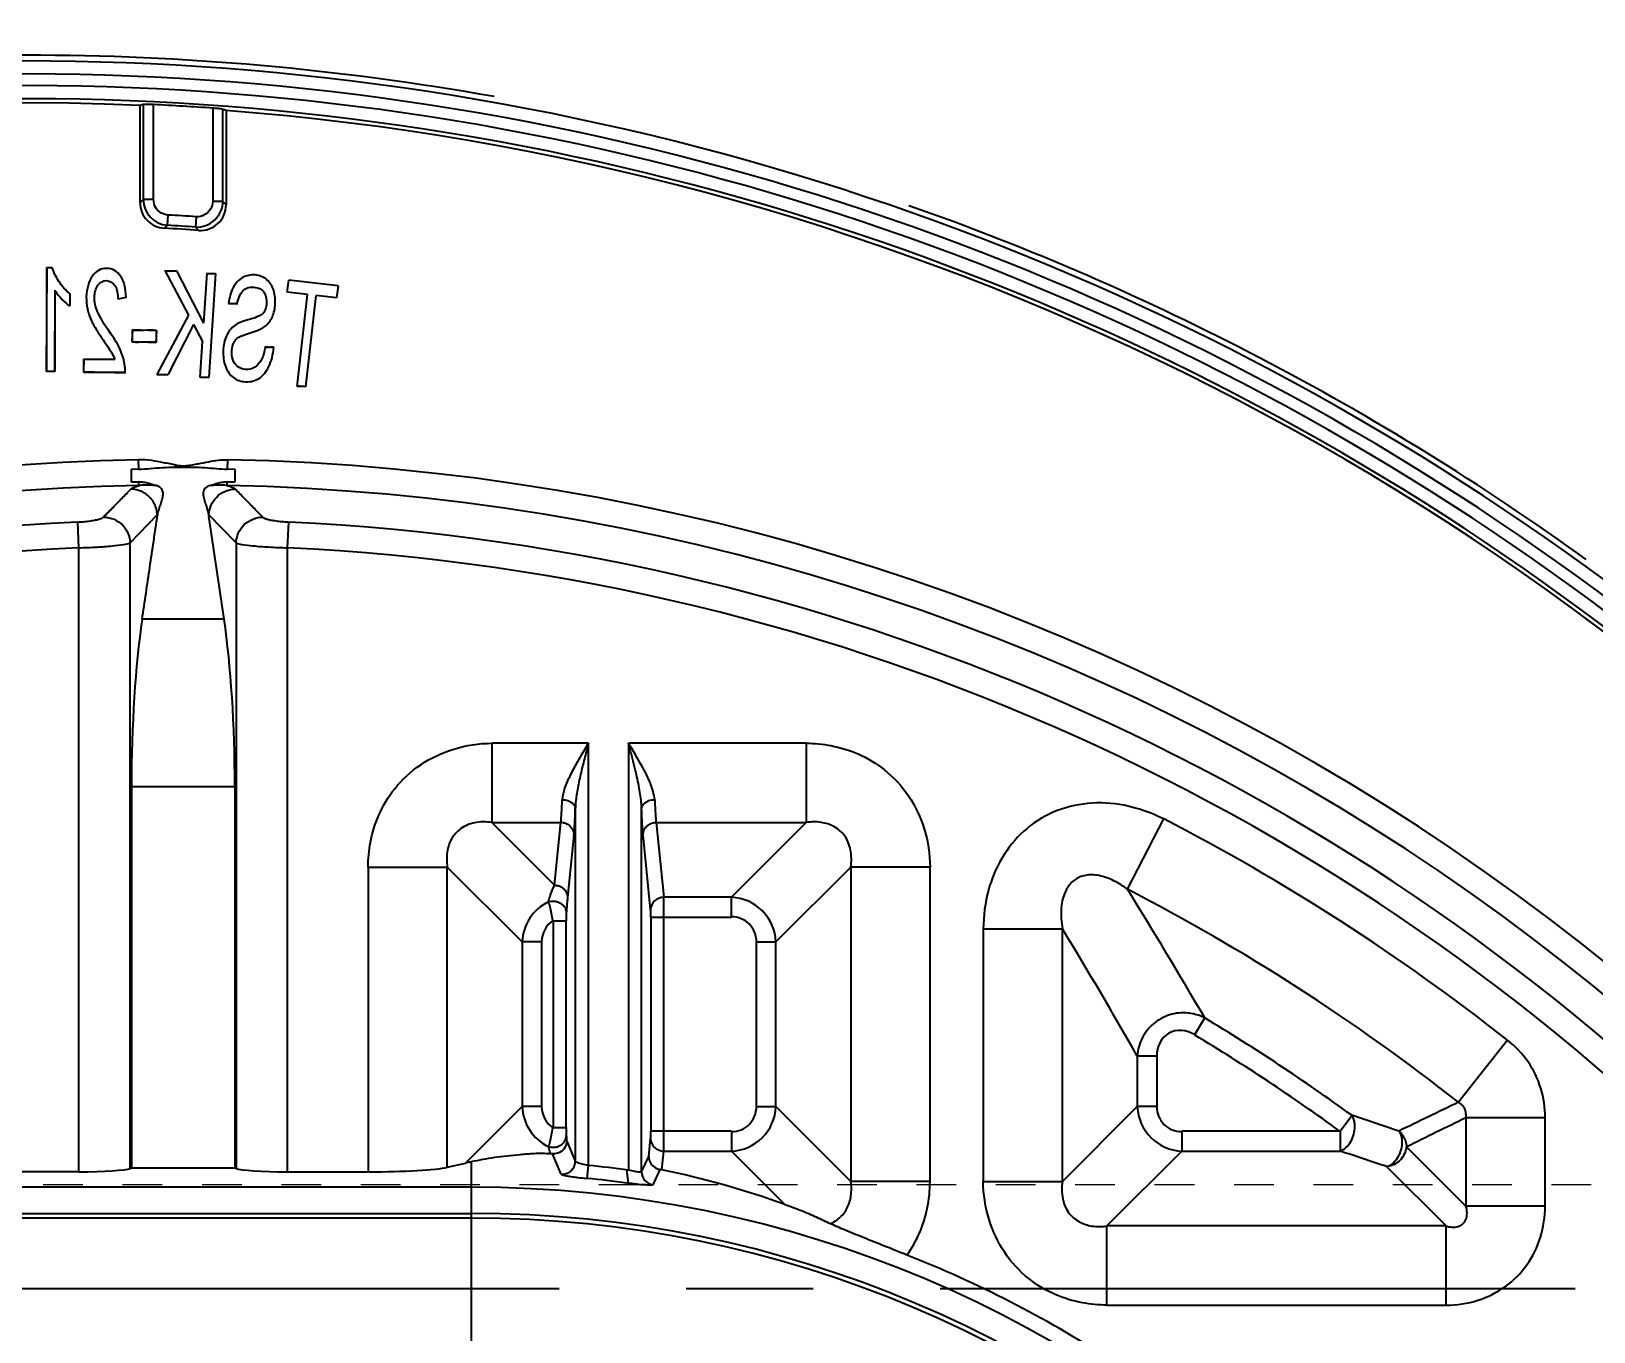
# Model space of a CAD drawing. Header units: millimetres. Extents: x 3267 to 5677, y -4731 to 2600.
# Drawn here: x 4492.9 to 4552.9, y -146.7 to -96.8 of the extents above; entities that cross this region are included whole.
import ezdxf

# ---------------------------------------------------------------- set-up
doc = ezdxf.new("R2010")
doc.units = ezdxf.units.MM
doc.header["$LTSCALE"] = 16.335
doc.header["$PDMODE"] = 3
doc.header["$PDSIZE"] = 0.3125
doc.linetypes.add('CENTER', pattern=[0.6, 0.375, -0.075, 0.075, -0.075])
doc.linetypes.add('HIDDEN', pattern=[0.2, 0.1, -0.1])
doc.layers.get('0').update_dxf_attribs({"linetype": 'CONTINUOUS'})
doc.layers.get('Defpoints').update_dxf_attribs({"linetype": 'CONTINUOUS'})
doc.layers.add('21', color=7, linetype='CONTINUOUS')
doc.layers.add('cool', color=153, linetype='HIDDEN', lineweight=9)
doc.styles.get("Standard").update_dxf_attribs({"font": 'txt', "width": 0.8})
doc.dimstyles.get("Standard").update_dxf_attribs({"dimtxt": 0.15625, "dimasz": 0.1875, "dimexe": 0.125, "dimexo": 0.0625, "dimtad": 0, "dimtih": 1, "dimtoh": 1, "dimdsep": 46, "dimtxsty": 'Standard', "dimcen": 0.09, "dimadec": 0, "dimazin": 0, "dimtp": 0.01, "dimtm": 0.01, "dimtfac": 1, "dimtofl": 0, "dimtmove": 0, "dimatfit": 3, "dimfxl": 0, "dimtolj": 1, "dimarcsym": 0})

# ---------------------------------------------------------------- blocks, each defined once
blk = doc.blocks.new('*D198')
at = {"color": 4, "lineweight": -2}
blk.add_line((4492.764, -69.032), (4492.764, -39.248), dxfattribs=at)
at = {"layer": 'Defpoints', "color": 0}
for p in [(4492.764, -39.248), (4492.764, -69.032), (4492.764, -205.077)]:
    blk.add_point(p, dxfattribs=at)
at = {"color": 6, "insert": (4492.764, -34.248), "char_height": 5, "attachment_point": 5, "rotation": 90}
blk.add_mtext('\\A1;0.00', dxfattribs=at)
blk = doc.blocks.new('*D210')
at = {"color": 4, "lineweight": -2}
for p, q in [((4598.716, -49.248), (4598.716, -39.248)), ((4598.263, -59.248), (4598.716, -49.248)), ((4598.263, -198.122), (4598.263, -59.248))]:
    blk.add_line(p, q, dxfattribs=at)
at = {"layer": 'Defpoints', "color": 0}
for p in [(4598.716, -39.248), (4598.263, -198.122), (4492.764, -205.077)]:
    blk.add_point(p, dxfattribs=at)
at = {"color": 6, "insert": (4598.716, -30.581), "char_height": 5, "attachment_point": 5, "rotation": 90}
blk.add_mtext('\\A1;105.50', dxfattribs=at)
blk = doc.blocks.new('*D211')
at = {"color": 4, "lineweight": -2}
blk.add_line((4621.264, -84.428), (4621.264, -39.248), dxfattribs=at)
at = {"layer": 'Defpoints', "color": 0}
for p in [(4621.264, -39.248), (4621.264, -84.428), (4492.764, -205.077)]:
    blk.add_point(p, dxfattribs=at)
at = {"color": 6, "insert": (4621.264, -30.248), "char_height": 5, "attachment_point": 5, "rotation": 90}
blk.add_mtext('\\A1;128.50', dxfattribs=at)
blk = doc.blocks.new('*D199')
at = {"color": 4, "lineweight": -2}
blk.add_line((4624.779, -87.077), (4659.37, -87.077), dxfattribs=at)
at = {"layer": 'Defpoints', "color": 0}
for p in [(4624.779, -87.077), (4659.37, -87.077), (4492.764, -205.077)]:
    blk.add_point(p, dxfattribs=at)
at = {"color": 6, "insert": (4667.37, -87.077), "char_height": 5, "attachment_point": 5}
blk.add_mtext('\\A1;118.00', dxfattribs=at)
blk = doc.blocks.new('*D212')
at = {"color": 4, "lineweight": -2}
blk.add_line((4647.363, -145.076), (4659.37, -145.076), dxfattribs=at)
at = {"layer": 'Defpoints', "color": 0}
for p in [(4647.363, -145.076), (4659.37, -145.076), (4492.764, -205.077)]:
    blk.add_point(p, dxfattribs=at)
at = {"color": 6, "insert": (4666.37, -145.076), "char_height": 5, "attachment_point": 5}
blk.add_mtext('\\A1;60.00', dxfattribs=at)

msp = doc.modelspace()

# ---------------------------------------------------------------- linework, layer by layer
at = {"color": 6, "linetype": 'Continuous'}
for p, q in [((4497.119, -103.375), (4497.119, -99.642)), ((4497.238, -99.612), (4497.238, -103.263)), ((4497.632, -103.263), (4497.632, -99.613)), ((4499.905, -99.75), (4499.905, -103.331)), ((4500.299, -103.331), (4500.299, -99.796)), ((4500.418, -99.841), (4500.418, -103.458)), ((4497.119, -103.375), (4497.238, -103.263)), ((4497.632, -103.263), (4497.238, -103.263)), ((4500.299, -103.331), (4499.905, -103.331)), ((4500.299, -103.331), (4500.418, -103.458)), ((4498.167, -104.246), (4498.049, -104.359)), ((4498.167, -104.246), (4498.189, -103.853)), ((4499.274, -103.92), (4499.247, -104.314)), ((4499.365, -104.441), (4499.247, -104.314)), ((4493.52, -109.865), (4493.545, -105.865)), ((4493.545, -105.865), (4493.745, -105.867)), ((4498.06, -105.983), (4498.972, -107.693)), ((4498.06, -105.983), (4498.526, -106.012)), ((4498.519, -105.998), (4499.556, -108.011)), ((4499.678, -106.085), (4499.556, -108.011)), ((4499.678, -106.085), (4500.011, -106.106)), ((4500.011, -106.096), (4499.759, -110.088)), ((4493.849, -106.751), (4493.83, -109.867)), ((4502.768, -106.82), (4502.821, -106.352)), ((4504.716, -106.568), (4502.821, -106.352)), ((4504.716, -106.568), (4504.663, -107.035)), ((4494.421, -106.87), (4494.418, -107.344)), ((4496.577, -107.019), (4496.266, -107.089)), ((4500.847, -107.274), (4500.515, -107.244)), ((4503.55, -106.908), (4502.768, -106.82)), ((4503.149, -110.434), (4503.55, -106.908)), ((4503.483, -110.453), (4503.881, -106.946)), ((4504.663, -107.035), (4503.881, -106.946)), ((4498.972, -107.693), (4497.761, -109.972)), ((4496.814, -108.719), (4496.835, -108.249)), ((4496.835, -108.249), (4497.74, -108.289)), ((4497.74, -108.289), (4497.719, -108.759)), ((4499.169, -108.062), (4498.178, -109.985)), ((4499.169, -108.062), (4499.512, -108.707)), ((4497.719, -108.759), (4496.814, -108.719)), ((4499.424, -110.088), (4499.512, -108.707)), ((4501.922, -108.906), (4502.255, -108.936)), ((4494.95, -109.878), (4494.964, -109.369)), ((4494.964, -109.369), (4496.148, -109.401)), ((4493.83, -109.867), (4493.52, -109.865)), ((4496.546, -109.922), (4494.95, -109.878)), ((4498.171, -109.998), (4497.761, -109.972)), ((4499.758, -110.098), (4499.425, -110.077)), ((4503.483, -110.453), (4503.151, -110.416)), ((4497.062, -113.622), (4497.055, -113.248)), ((4500.475, -113.622), (4500.482, -113.248)), ((4496.784, -114.114), (4496.784, -113.616)), ((4497.061, -113.622), (4496.784, -113.616)), ((4498.467, -113.54), (4498.479, -113.454)), ((4500.753, -113.616), (4500.476, -113.622)), ((4500.753, -113.616), (4500.753, -114.114)), ((4497.074, -114.238), (4497.072, -114.102)), ((4500.462, -114.238), (4500.465, -114.102)), ((4494.709, -115.642), (4494.757, -116.63)), ((4497.778, -115.368), (4496.736, -116.442)), ((4500.341, -119.371), (4499.756, -115.415)), ((4500.801, -116.442), (4499.758, -115.368)), ((4502.78, -116.63), (4502.827, -115.642)), ((4494.757, -116.63), (4494.757, -140.588)), ((4496.736, -140.458), (4496.736, -116.442)), ((4500.8, -116.442), (4500.8, -140.458)), ((4502.78, -140.588), (4502.78, -116.63)), ((4500.341, -119.371), (4497.196, -119.371)), ((4510.621, -124.135), (4510.621, -127.176)), ((4514.329, -124.135), (4510.621, -124.135)), ((4514.329, -140.346), (4514.329, -124.135)), ((4515.871, -124.135), (4515.871, -140.524)), ((4522.693, -124.135), (4515.871, -124.135)), ((4522.693, -124.135), (4522.693, -127.176)), ((4496.784, -125.799), (4496.784, -140.436)), ((4496.784, -125.799), (4500.753, -125.799)), ((4500.753, -125.799), (4500.753, -140.436)), ((4510.621, -127.176), (4513.027, -129.582)), ((4510.621, -127.176), (4513.27, -127.176)), ((4513.027, -129.582), (4513.27, -127.176)), ((4513.826, -126.64), (4513.826, -140.181)), ((4516.373, -140.592), (4516.373, -126.64)), ((4516.929, -127.176), (4517.22, -130.049)), ((4516.929, -127.176), (4522.693, -127.176)), ((4519.82, -130.049), (4522.693, -127.176)), ((4535.023, -129.743), (4536.416, -127.04)), ((4513.773, -127.651), (4513.529, -130.057)), ((4516.718, -130.524), (4516.426, -127.651)), ((4505.87, -128.887), (4505.87, -140.588)), ((4505.87, -128.887), (4508.911, -128.887)), ((4508.911, -140.418), (4508.911, -128.887)), ((4511.784, -131.76), (4508.911, -128.887)), ((4524.404, -128.887), (4521.531, -131.76)), ((4524.404, -128.887), (4524.404, -140.959)), ((4527.445, -128.887), (4524.404, -128.887)), ((4527.445, -140.959), (4527.445, -128.887)), ((4519.82, -130.049), (4517.22, -130.049)), ((4519.82, -130.809), (4519.82, -130.049)), ((4512.972, -130.957), (4512.972, -138.888)), ((4512.972, -130.957), (4513.474, -130.957)), ((4513.474, -138.888), (4513.474, -130.957)), ((4516.725, -130.809), (4516.725, -139.036)), ((4516.725, -130.809), (4519.82, -130.809)), ((4517.227, -139.036), (4517.227, -130.809)), ((4529.487, -131.263), (4529.487, -140.959)), ((4529.487, -131.263), (4532.528, -131.263)), ((4532.528, -140.959), (4532.528, -131.263)), ((4511.784, -131.76), (4511.784, -138.086)), ((4512.544, -131.76), (4511.784, -131.76)), ((4512.544, -138.086), (4512.544, -131.76)), ((4520.771, -131.76), (4520.771, -138.086)), ((4520.781, -131.76), (4521.531, -131.76)), ((4521.531, -138.086), (4521.531, -131.76)), ((4537.608, -135.323), (4537.992, -134.684)), ((4549.614, -135.533), (4547.732, -137.921)), ((4535.401, -136.151), (4535.401, -138.086)), ((4536.161, -136.151), (4535.401, -136.151)), ((4536.161, -138.086), (4536.161, -136.151)), ((4509.613, -140.257), (4511.784, -138.086)), ((4512.534, -138.086), (4511.784, -138.086)), ((4520.771, -138.086), (4521.531, -138.086)), ((4521.531, -138.086), (4524.404, -140.959)), ((4532.528, -140.959), (4535.401, -138.086)), ((4536.152, -138.086), (4535.401, -138.086)), ((4543.189, -139.036), (4543.636, -138.422)), ((4548.021, -138.518), (4548.021, -141.909)), ((4551.062, -138.518), (4548.021, -138.518)), ((4551.062, -141.909), (4551.062, -138.518)), ((4512.972, -138.888), (4513.474, -138.888)), ((4519.82, -139.036), (4516.725, -139.036)), ((4519.82, -139.046), (4519.82, -139.796)), ((4537.112, -139.036), (4537.112, -139.796)), ((4543.189, -139.036), (4537.112, -139.036)), ((4543.189, -139.036), (4543.189, -139.796)), ((4513.495, -139.409), (4513.826, -140.181)), ((4516.648, -140.007), (4516.718, -139.321)), ((4545.745, -139.632), (4548.021, -141.909)), ((4508.911, -140.418), (4509.613, -140.257)), ((4509.823, -140.21), (4509.823, -151.163)), ((4513.286, -140.68), (4512.956, -139.902)), ((4514.279, -140.844), (4514.329, -140.346)), ((4516.373, -140.592), (4516.648, -140.006)), ((4517.148, -140.51), (4517.22, -139.796)), ((4517.22, -139.796), (4519.82, -139.796)), ((4521.866, -141.842), (4519.82, -139.796)), ((4537.112, -139.796), (4534.239, -142.669)), ((4537.112, -139.796), (4543.189, -139.796)), ((4494.757, -140.588), (4491.667, -140.588)), ((4496.736, -140.458), (4496.784, -140.436)), ((4496.784, -140.436), (4500.753, -140.436)), ((4500.8, -140.458), (4500.753, -140.436)), ((4502.78, -140.588), (4505.87, -140.588)), ((4515.871, -141.021), (4515.801, -140.524)), ((4517.074, -140.497), (4516.798, -141.087)), ((4527.445, -140.959), (4524.404, -140.959)), ((4529.487, -140.959), (4532.528, -140.959)), ((4547.261, -142.669), (4544.984, -140.393)), ((4509.823, -141.183), (4465.603, -141.183)), ((4551.062, -141.909), (4548.021, -141.909)), ((4465.603, -142.188), (4509.823, -142.188)), ((4509.823, -142.366), (4465.603, -142.366)), ((4534.239, -145.71), (4534.239, -142.669)), ((4547.261, -142.669), (4534.239, -142.669)), ((4547.261, -145.71), (4547.261, -142.669)), ((4534.239, -145.71), (4547.261, -145.71))]:
    msp.add_line(p, q, dxfattribs=at)
msp.add_lwpolyline([(4513.582, -140.761), (4513.914, -140.806), (4514.279, -140.846)], dxfattribs=at)
for centre, radius, start, end in [((4492.738, -200.047), 102.331, 79.88634, 100.11366), ((4492.738, -200.047), 102.106, 14.82382, 151.07152), ((4492.738, -200.047), 101.607, 14.8262, 150.88167), ((4492.738, -200.047), 101.159, 14.89345, 150.74007), ((4492.738, -200.047), 100.659, 14.89585, 150.80622), ((4492.738, -200.047), 100.5, 87.50192, 136.84821), ((4492.738, -200.047), 100.553, 85.91285, 87.21069), ((4492.738, -200.047), 100.5, 43.15179, 85.61752), ((4498.236, -103.25), 0.999, 180.74354, 266.01404), ((4492.738, -200.047), 102.331, 54.1726, 70.65435), ((4492.738, -200.047), 95.835, 86.03502, 86.82338), ((4492.738, -200.047), 95.954, 86.11034, 86.75688), ((4492.738, -200.047), 96.348, 86.11034, 86.75688), ((4498.768, -200.047), 86.816, 91.13098, 151.21851), ((4498.768, -200.047), 86.814, 316.84438, 88.8719), ((4498.768, -200.047), 85.826, 91.13101, 152.00809), ((4499.188, -165.395), 51.337, 92.36393, 92.68448), ((4498.768, -200.047), 85.826, 320.71572, 88.869), ((4498.347, -165.434), 51.376, 87.31573, 87.63543), ((4498.768, -200.047), 84.503, 92.75328, 177.24672), ((4498.768, -200.047), 84.503, 2.75328, 87.24672), ((4498.768, -200.047), 83.513, 92.75328, 177.24672), ((4498.768, -200.047), 83.513, 2.75328, 87.24672), ((4513.265, -127.709), 0.533, 79.04295, 89.37353), ((4498.768, -200.047), 82.142, 51.75728, 62.7208), ((4519.739, -131.841), 1.793, 2.59315, 87.40701), ((4382.545, -224.73), 179.644, 30.08248, 31.92117), ((4498.768, -200.047), 79.102, 51.75727, 62.72083), ((4513.571, -131.836), 1.788, 115.83123, 177.56901), ((4382.429, -222.782), 175.8, 29.52373, 31.37152), ((4498.768, -200.047), 76.229, 53.94256, 59.03256), ((4498.768, -200.047), 75.468, 53.94255, 59.03251), ((4703.181, -461.516), 358.996, 115.65881, 116.06415), ((4513.57, -138.01), 1.788, 182.42582, 244.177), ((4519.739, -138.005), 1.793, 272.59323, 357.40699), ((4537.193, -138.005), 1.793, 182.5937, 267.407), ((4493.927, -289.65), 159.189, 71.117, 71.8042), ((4700.592, -453.057), 349.59, 115.87623, 116.29168), ((4536.795, -137.62), 23.368, 183.88287, 184.39058), ((4512.834, -141.813), 1.915, 86.33568, 88.59481), ((4509.823, -185.977), 45.853, 82.42156, 84.36133), ((4493.083, -293.698), 161.853, 71.29662, 71.96641), ((4509.823, -185.977), 45.352, 82.42166, 84.36127), ((4516.876, -140.59), 0.503, 180.2282, 261.10519), ((4516.829, -142.029), 1.552, 78.16169, 80.93064), ((4509.79, -175.6), 35.853, 70.31691, 78.15824), ((4509.823, -185.977), 44.794, 0.00001, 90), ((4509.823, -185.977), 43.789, 0, 90), ((4509.823, -185.977), 43.61, 0, 90), ((4509.823, -185.977), 45.389, 57.36748, 68.36299)]:
    msp.add_arc(centre, radius, start, end, dxfattribs=at)
for centre, major_axis, ratio, start_param, end_param in [((4525.079, -200.047), (108.81, 0), 0.954809, 1.829543, 1.830674), ((4459.229, -200.047), (112.742, 0), 0.954809, 1.196803, 1.197936), ((4498.547, -125.799), (0, 10), 0.176327, 0.872665, 1.570796), ((4498.99, -125.799), (0, 10), 0.176327, -1.570796, -0.872665), ((4511.263, -140.317), (2.967, 0.441), 0.119859, 2.059477, 2.142725), ((4494.757, -140.43), (2.01, 0), 0.078702, -1.570796, -0.174533), ((4502.78, -140.43), (2.01, 0), 0.078702, -2.96706, -1.570796), ((4505.87, -140.335), (3.216, 0), 0.078702, -1.570796, -0.331614)]:
    msp.add_ellipse(centre, major_axis=major_axis, ratio=ratio, start_param=start_param, end_param=end_param, dxfattribs=at)
for points, knots in [([(4497.632, -99.613), (4497.572, -99.61), (4497.465, -99.606), (4497.334, -99.607), (4497.261, -99.606), (4497.238, -99.612)], [0, 0, 0, 0, 0.455859, 0.813983, 1, 1, 1, 1]), ([(4500.299, -99.796), (4500.276, -99.787), (4500.203, -99.779), (4500.072, -99.762), (4499.965, -99.754), (4499.905, -99.75)], [0, 0, 0, 0, 0.187762, 0.545861, 1, 1, 1, 1]), ([(4497.119, -103.375), (4497.119, -103.5), (4497.166, -103.75), (4497.369, -104.07), (4497.677, -104.291), (4497.924, -104.352), (4498.049, -104.359)], [0, 0, 0, 0, 0.251896, 0.499951, 0.747869, 1, 1, 1, 1]), ([(4498.189, -103.853), (4498.09, -103.844), (4497.893, -103.787), (4497.68, -103.561), (4497.634, -103.361), (4497.632, -103.263)], [0, 0, 0, 0, 0.335983, 0.666224, 1, 1, 1, 1]), ([(4499.247, -104.314), (4499.379, -104.321), (4499.653, -104.279), (4500.002, -104.06), (4500.239, -103.726), (4500.297, -103.46), (4500.299, -103.331)], [0, 0, 0, 0, 0.248693, 0.50349, 0.75646, 1, 1, 1, 1]), ([(4499.905, -103.331), (4499.903, -103.433), (4499.842, -103.648), (4499.6, -103.877), (4499.379, -103.923), (4499.274, -103.92)], [0, 0, 0, 0, 0.323391, 0.667469, 1, 1, 1, 1]), ([(4499.365, -104.441), (4499.5, -104.45), (4499.774, -104.414), (4500.126, -104.201), (4500.363, -103.865), (4500.418, -103.593), (4500.418, -103.458)], [0, 0, 0, 0, 0.252205, 0.499952, 0.747676, 1, 1, 1, 1]), ([(4495.83, -105.901), (4495.6, -105.896), (4495.219, -106.125), (4495.02, -106.831), (4495.062, -107.306), (4495.097, -107.459)], [0, 0, 0, 0, 0.39606, 0.794156, 1, 1, 1, 1]), ([(4496.577, -107.019), (4496.567, -106.665), (4496.425, -106.117), (4496.057, -105.909), (4495.83, -105.901)], [0, 0, 0, 0, 0.50458, 1, 1, 1, 1]), ([(4493.849, -106.751), (4493.917, -106.864), (4494.112, -107.107), (4494.328, -107.288), (4494.418, -107.344)], [0, 0, 0, 0, 0.5017, 1, 1, 1, 1]), ([(4495.484, -107.57), (4495.397, -107.378), (4495.321, -106.992), (4495.411, -106.676), (4495.498, -106.551)], [0, 0, 0, 0, 0.506329, 1, 1, 1, 1]), ([(4500.847, -107.274), (4500.884, -107.046), (4501.018, -106.708), (4501.302, -106.609), (4501.483, -106.622)], [0, 0, 0, 0, 0.501992, 1, 1, 1, 1]), ([(4501.869, -108.16), (4501.996, -108.072), (4502.195, -107.845), (4502.334, -107.329), (4502.284, -106.73), (4502.101, -106.435), (4501.976, -106.331)], [0, 0, 0, 0, 0.245578, 0.488473, 0.745191, 1, 1, 1, 1]), ([(4501.88, -106.834), (4501.956, -106.96), (4501.999, -107.182), (4501.935, -107.471), (4501.844, -107.663), (4501.615, -107.779), (4501.353, -107.85)], [0, 0, 0, 0, 0.358403, 0.517507, 0.676611, 1, 1, 1, 1]), ([(4495.097, -107.459), (4495.113, -107.538), (4495.16, -107.7), (4495.261, -107.947), (4495.417, -108.236), (4495.684, -108.632), (4495.926, -108.981), (4496.002, -109.103), (4496.026, -109.145)], [0, 0, 0, 0, 0.173689, 0.347377, 0.523936, 0.700496, 0.850248, 1, 1, 1, 1]), ([(4500.461, -108.434), (4500.38, -108.592), (4500.276, -108.979), (4500.332, -109.622), (4500.518, -109.941), (4500.647, -110.054)], [0, 0, 0, 0, 0.331153, 0.664687, 1, 1, 1, 1]), ([(4500.722, -108.738), (4500.744, -108.694), (4500.809, -108.611), (4500.924, -108.522), (4501.158, -108.436), (4501.382, -108.368)], [0, 0, 0, 0, 0.306579, 0.613158, 1, 1, 1, 1]), ([(4500.854, -109.665), (4500.77, -109.598), (4500.652, -109.417), (4500.621, -109.047), (4500.679, -108.828), (4500.722, -108.738)], [0, 0, 0, 0, 0.338808, 0.673536, 1, 1, 1, 1]), ([(4501.782, -109.401), (4501.72, -109.528), (4501.533, -109.735), (4501.286, -109.797), (4501.156, -109.783)], [0, 0, 0, 0, 0.492302, 1, 1, 1, 1]), ([(4500.647, -110.054), (4500.776, -110.173), (4501.145, -110.306), (4501.505, -110.234), (4501.662, -110.138)], [0, 0, 0, 0, 0.441038, 1, 1, 1, 1]), ([(4498.513, -113.461), (4498.348, -113.427), (4498.032, -113.367), (4497.549, -113.266), (4497.225, -113.251), (4497.055, -113.248)], [0, 0, 0, 0, 0.343852, 0.65335, 1, 1, 1, 1]), ([(4499.125, -113.443), (4499.2, -113.431), (4499.406, -113.391), (4499.734, -113.323), (4500.109, -113.26), (4500.356, -113.248), (4500.478, -113.248)], [0, 0, 0, 0, 0.167744, 0.459757, 0.733862, 1, 1, 1, 1]), ([(4498.466, -113.544), (4498.303, -113.546), (4497.983, -113.555), (4497.516, -113.6), (4497.211, -113.624), (4497.061, -113.622)], [0, 0, 0, 0, 0.348169, 0.681469, 1, 1, 1, 1]), ([(4499.134, -113.545), (4499.061, -113.544), (4498.914, -113.544), (4498.691, -113.543), (4498.542, -113.541), (4498.466, -113.544)], [0, 0, 0, 0, 0.328224, 0.661511, 1, 1, 1, 1]), ([(4498.513, -113.461), (4498.573, -113.47), (4498.703, -113.482), (4498.909, -113.478), (4499.052, -113.46), (4499.125, -113.448)], [0, 0, 0, 0, 0.294288, 0.637297, 1, 1, 1, 1]), ([(4500.476, -113.622), (4500.332, -113.624), (4500.04, -113.603), (4499.594, -113.557), (4499.289, -113.547), (4499.134, -113.545)], [0, 0, 0, 0, 0.320077, 0.653287, 1, 1, 1, 1]), ([(4495.711, -115.453), (4495.829, -115.334), (4496.065, -115.096), (4496.412, -114.734), (4496.647, -114.497), (4496.766, -114.378)], [0, 0, 0, 0, 0.33453, 0.665969, 1, 1, 1, 1]), ([(4496.766, -114.379), (4496.785, -114.359), (4496.841, -114.322), (4496.945, -114.277), (4497.028, -114.251), (4497.074, -114.238)], [0, 0, 0, 0, 0.243227, 0.576391, 1, 1, 1, 1]), ([(4497.779, -115.422), (4497.782, -115.295), (4497.729, -115.028), (4497.515, -114.671), (4497.165, -114.443), (4496.896, -114.38), (4496.766, -114.379)], [0, 0, 0, 0, 0.238816, 0.4967, 0.756649, 1, 1, 1, 1]), ([(4497.071, -114.102), (4497.143, -114.099), (4497.291, -114.11), (4497.51, -114.164), (4497.655, -114.213), (4497.729, -114.238)], [0, 0, 0, 0, 0.321227, 0.65437, 1, 1, 1, 1]), ([(4497.729, -114.238), (4497.651, -114.235), (4497.501, -114.229), (4497.282, -114.226), (4497.142, -114.232), (4497.074, -114.238)], [0, 0, 0, 0, 0.357495, 0.687413, 1, 1, 1, 1]), ([(4497.781, -115.415), (4497.795, -115.342), (4497.826, -115.201), (4497.889, -115), (4497.954, -114.815), (4497.998, -114.643), (4498.012, -114.471), (4497.91, -114.312), (4497.794, -114.26), (4497.729, -114.238)], [0, 0, 0, 0, 0.166158, 0.324207, 0.471555, 0.605005, 0.724562, 0.846502, 1, 1, 1, 1]), ([(4499.809, -114.238), (4499.74, -114.261), (4499.61, -114.318), (4499.512, -114.514), (4499.558, -114.72), (4499.627, -114.931), (4499.701, -115.165), (4499.739, -115.329), (4499.756, -115.415)], [0, 0, 0, 0, 0.162412, 0.301983, 0.451715, 0.620403, 0.803856, 1, 1, 1, 1]), ([(4499.758, -115.368), (4499.762, -115.25), (4499.815, -115), (4500.028, -114.675), (4500.361, -114.439), (4500.633, -114.379), (4500.771, -114.378)], [0, 0, 0, 0, 0.229139, 0.480489, 0.733306, 1, 1, 1, 1]), ([(4499.809, -114.238), (4499.882, -114.213), (4500.027, -114.164), (4500.246, -114.111), (4500.394, -114.099), (4500.467, -114.102)], [0, 0, 0, 0, 0.344588, 0.678929, 1, 1, 1, 1]), ([(4500.462, -114.238), (4500.394, -114.232), (4500.254, -114.226), (4500.036, -114.228), (4499.887, -114.234), (4499.809, -114.238)], [0, 0, 0, 0, 0.314063, 0.641556, 1, 1, 1, 1]), ([(4500.462, -114.238), (4500.509, -114.251), (4500.591, -114.276), (4500.696, -114.322), (4500.751, -114.359), (4500.771, -114.379)], [0, 0, 0, 0, 0.423606, 0.756733, 1, 1, 1, 1]), ([(4500.771, -114.378), (4500.889, -114.497), (4501.124, -114.734), (4501.472, -115.096), (4501.707, -115.334), (4501.826, -115.453)], [0, 0, 0, 0, 0.33403, 0.665469, 1, 1, 1, 1]), ([(4494.709, -115.642), (4494.805, -115.636), (4494.975, -115.625), (4495.209, -115.598), (4495.4, -115.563), (4495.544, -115.535), (4495.643, -115.491), (4495.689, -115.466), (4495.711, -115.453)], [0, 0, 0, 0, 0.280841, 0.498051, 0.685554, 0.847484, 0.925943, 1, 1, 1, 1]), ([(4495.711, -115.453), (4495.849, -115.452), (4496.118, -115.508), (4496.452, -115.735), (4496.674, -116.058), (4496.732, -116.315), (4496.736, -116.442)], [0, 0, 0, 0, 0.264728, 0.510275, 0.755999, 1, 1, 1, 1]), ([(4500.801, -116.442), (4500.805, -116.316), (4500.87, -116.057), (4501.093, -115.719), (4501.439, -115.508), (4501.7, -115.452), (4501.826, -115.453)], [0, 0, 0, 0, 0.24142, 0.500004, 0.758586, 1, 1, 1, 1]), ([(4501.826, -115.453), (4501.853, -115.475), (4501.928, -115.513), (4502.065, -115.549), (4502.241, -115.583), (4502.431, -115.611), (4502.631, -115.627), (4502.758, -115.637), (4502.827, -115.642)], [0, 0, 0, 0, 0.10281, 0.238979, 0.413887, 0.62805, 0.797794, 1, 1, 1, 1]), ([(4494.757, -116.63), (4494.993, -116.623), (4495.422, -116.606), (4496, -116.567), (4496.42, -116.514), (4496.66, -116.482), (4496.736, -116.442)], [0, 0, 0, 0, 0.356127, 0.646424, 0.869859, 1, 1, 1, 1]), ([(4500.8, -116.442), (4500.867, -116.477), (4501.09, -116.511), (4501.503, -116.564), (4502.093, -116.605), (4502.537, -116.623), (4502.78, -116.63)], [0, 0, 0, 0, 0.113395, 0.3304, 0.634134, 1, 1, 1, 1]), ([(4505.87, -128.887), (4505.87, -128.57), (4505.939, -127.89), (4506.248, -126.851), (4506.879, -125.798), (4507.865, -124.892), (4509.164, -124.289), (4510.128, -124.135), (4510.621, -124.135)], [0, 0, 0, 0, 0.1272, 0.273045, 0.432101, 0.614253, 0.801969, 1, 1, 1, 1]), ([(4514.329, -124.135), (4514.182, -124.375), (4513.939, -124.777), (4513.632, -125.352), (4513.406, -125.823), (4513.333, -126.152), (4513.324, -126.302)], [0, 0, 0, 0, 0.350171, 0.585482, 0.813171, 1, 1, 1, 1]), ([(4514.328, -124.135), (4514.302, -124.236), (4514.25, -124.436), (4514.174, -124.735), (4514.099, -125.033), (4514.029, -125.33), (4513.964, -125.625), (4513.907, -125.916), (4513.861, -126.198), (4513.834, -126.438), (4513.827, -126.585), (4513.826, -126.64)], [0, 0, 0, 0, 0.121485, 0.242126, 0.362036, 0.481341, 0.600003, 0.716514, 0.828718, 0.935105, 1, 1, 1, 1]), ([(4516.373, -126.64), (4516.371, -126.558), (4516.36, -126.374), (4516.321, -126.084), (4516.264, -125.763), (4516.19, -125.415), (4516.099, -125.029), (4515.991, -124.597), (4515.912, -124.295), (4515.871, -124.135)], [0, 0, 0, 0, 0.096546, 0.215946, 0.341821, 0.478862, 0.633133, 0.807307, 1, 1, 1, 1]), ([(4516.875, -126.302), (4516.845, -126.089), (4516.723, -125.635), (4516.342, -124.927), (4516.049, -124.421), (4515.871, -124.135)], [0, 0, 0, 0, 0.268432, 0.58009, 1, 1, 1, 1]), ([(4522.693, -124.135), (4523.01, -124.135), (4523.691, -124.205), (4524.73, -124.514), (4525.782, -125.145), (4526.688, -126.13), (4527.291, -127.429), (4527.445, -128.394), (4527.445, -128.887)], [0, 0, 0, 0, 0.1272, 0.273045, 0.432101, 0.614253, 0.801969, 1, 1, 1, 1]), ([(4513.27, -127.176), (4513.284, -127.059), (4513.305, -126.767), (4513.318, -126.475), (4513.324, -126.302)], [0, 0, 0, 0, 0.405318, 1, 1, 1, 1]), ([(4513.324, -126.302), (4513.342, -126.302), (4513.399, -126.305), (4513.491, -126.32), (4513.577, -126.35), (4513.636, -126.379), (4513.675, -126.403), (4513.71, -126.429), (4513.752, -126.467), (4513.796, -126.523), (4513.821, -126.588), (4513.826, -126.628), (4513.826, -126.64)], [0, 0, 0, 0, 0.081855, 0.258737, 0.419628, 0.492485, 0.559889, 0.624854, 0.690046, 0.818939, 0.944551, 1, 1, 1, 1]), ([(4516.373, -126.64), (4516.373, -126.628), (4516.378, -126.588), (4516.403, -126.523), (4516.447, -126.467), (4516.489, -126.429), (4516.524, -126.403), (4516.563, -126.379), (4516.623, -126.35), (4516.708, -126.32), (4516.8, -126.305), (4516.857, -126.302), (4516.875, -126.302)], [0, 0, 0, 0, 0.055448, 0.181062, 0.309958, 0.375152, 0.440119, 0.507525, 0.580383, 0.741275, 0.918158, 1, 1, 1, 1]), ([(4516.875, -126.302), (4516.878, -126.371), (4516.885, -126.55), (4516.898, -126.805), (4516.913, -127.027), (4516.924, -127.14), (4516.929, -127.176)], [0, 0, 0, 0, 0.239078, 0.610871, 0.87491, 1, 1, 1, 1]), ([(4536.416, -127.04), (4535.933, -126.809), (4534.981, -126.452), (4533.504, -126.382), (4532.15, -126.709), (4530.999, -127.455), (4530.156, -128.517), (4529.608, -129.81), (4529.499, -130.763), (4529.487, -131.263)], [0, 0, 0, 0, 0.162579, 0.304402, 0.442469, 0.578817, 0.712407, 0.848356, 1, 1, 1, 1]), ([(4510.621, -127.176), (4510.402, -127.145), (4509.981, -127.144), (4509.413, -127.371), (4509.04, -127.795), (4508.876, -128.327), (4508.883, -128.697), (4508.911, -128.887)], [0, 0, 0, 0, 0.23174, 0.429371, 0.620645, 0.799304, 1, 1, 1, 1]), ([(4513.773, -127.651), (4513.781, -127.568), (4513.795, -127.372), (4513.813, -127.035), (4513.822, -126.781), (4513.826, -126.64)], [0, 0, 0, 0, 0.246982, 0.583297, 1, 1, 1, 1]), ([(4516.426, -127.651), (4516.418, -127.568), (4516.404, -127.372), (4516.386, -127.035), (4516.377, -126.781), (4516.373, -126.64)], [0, 0, 0, 0, 0.247236, 0.583648, 1, 1, 1, 1]), ([(4516.833, -127.186), (4516.844, -127.184), (4516.865, -127.18), (4516.897, -127.177), (4516.918, -127.176), (4516.929, -127.176)], [0, 0, 0, 0, 0.332593, 0.664815, 1, 1, 1, 1]), ([(4524.404, -128.887), (4524.435, -128.667), (4524.436, -128.247), (4524.21, -127.678), (4523.785, -127.306), (4523.253, -127.142), (4522.884, -127.149), (4522.693, -127.176)], [0, 0, 0, 0, 0.231745, 0.429375, 0.620648, 0.799306, 1, 1, 1, 1]), ([(4513.366, -127.186), (4513.422, -127.197), (4513.531, -127.239), (4513.706, -127.377), (4513.771, -127.546), (4513.773, -127.651)], [0, 0, 0, 0, 0.257824, 0.52071, 1, 1, 1, 1]), ([(4516.426, -127.651), (4516.427, -127.634), (4516.431, -127.578), (4516.454, -127.489), (4516.497, -127.408), (4516.54, -127.353), (4516.575, -127.317), (4516.614, -127.284), (4516.672, -127.243), (4516.746, -127.208), (4516.807, -127.191), (4516.833, -127.186)], [0, 0, 0, 0, 0.079949, 0.248921, 0.410397, 0.487493, 0.561685, 0.636288, 0.714675, 0.881511, 1, 1, 1, 1]), ([(4534.309, -129.33), (4534.212, -129.291), (4534.02, -129.228), (4533.736, -129.183), (4533.474, -129.19), (4533.239, -129.247), (4533.033, -129.35), (4532.856, -129.497), (4532.708, -129.688), (4532.591, -129.926), (4532.512, -130.209), (4532.472, -130.53), (4532.476, -130.886), (4532.506, -131.133), (4532.528, -131.262)], [0, 0, 0, 0, 0.092594, 0.176884, 0.252935, 0.322567, 0.388446, 0.453924, 0.523399, 0.600564, 0.686427, 0.780942, 0.885123, 1, 1, 1, 1]), ([(4535.023, -129.743), (4534.966, -129.7), (4534.742, -129.54), (4534.498, -129.406), (4534.309, -129.33)], [0, 0, 0, 0, 0.259062, 1, 1, 1, 1]), ([(4512.791, -130.226), (4512.815, -130.146), (4512.867, -129.98), (4512.945, -129.764), (4513.004, -129.631), (4513.027, -129.582)], [0, 0, 0, 0, 0.363399, 0.763139, 1, 1, 1, 1]), ([(4513.027, -129.582), (4513.047, -129.582), (4513.109, -129.586), (4513.188, -129.606), (4513.259, -129.637), (4513.307, -129.664), (4513.351, -129.697), (4513.408, -129.748), (4513.471, -129.829), (4513.517, -129.94), (4513.528, -130.019), (4513.529, -130.057)], [0, 0, 0, 0, 0.080778, 0.241813, 0.31673, 0.387443, 0.457806, 0.53161, 0.687967, 0.853263, 1, 1, 1, 1]), ([(4513.529, -130.057), (4513.523, -130.109), (4513.506, -130.29), (4513.491, -130.486), (4513.481, -130.63), (4513.48, -130.643)], [0, 0, 0, 0, 0.265851, 0.930344, 1, 1, 1, 1]), ([(4517.22, -130.049), (4517.157, -130.05), (4517.028, -130.078), (4516.809, -130.207), (4516.719, -130.402), (4516.718, -130.524)], [0, 0, 0, 0, 0.250537, 0.513633, 1, 1, 1, 1]), ([(4517.227, -130.809), (4517.226, -130.703), (4517.225, -130.505), (4517.223, -130.252), (4517.221, -130.105), (4517.22, -130.049)], [0, 0, 0, 0, 0.421343, 0.778209, 1, 1, 1, 1]), ([(4512.791, -130.226), (4512.828, -130.213), (4512.91, -130.195), (4513.035, -130.195), (4513.137, -130.219), (4513.209, -130.249), (4513.257, -130.274), (4513.301, -130.305), (4513.358, -130.353), (4513.421, -130.428), (4513.468, -130.533), (4513.48, -130.608), (4513.48, -130.643)], [0, 0, 0, 0, 0.125713, 0.267413, 0.399275, 0.460291, 0.517612, 0.574339, 0.633467, 0.757377, 0.886474, 1, 1, 1, 1]), ([(4512.969, -130.947), (4512.95, -130.854), (4512.915, -130.676), (4512.862, -130.436), (4512.821, -130.29), (4512.794, -130.231)], [0, 0, 0, 0, 0.388226, 0.736327, 1, 1, 1, 1]), ([(4513.48, -130.643), (4513.479, -130.669), (4513.477, -130.731), (4513.475, -130.835), (4513.474, -130.914), (4513.474, -130.957)], [0, 0, 0, 0, 0.243016, 0.589497, 1, 1, 1, 1]), ([(4516.725, -130.809), (4516.725, -130.751), (4516.723, -130.656), (4516.722, -130.561), (4516.718, -130.524)], [0, 0, 0, 0, 0.610756, 1, 1, 1, 1]), ([(4537.355, -134.495), (4537.119, -134.47), (4536.634, -134.518), (4535.996, -134.869), (4535.545, -135.44), (4535.417, -135.913), (4535.401, -136.15)], [0, 0, 0, 0, 0.250378, 0.499063, 0.748871, 1, 1, 1, 1]), ([(4537.992, -134.684), (4537.926, -134.649), (4537.789, -134.59), (4537.575, -134.526), (4537.428, -134.502), (4537.355, -134.495)], [0, 0, 0, 0, 0.334923, 0.667827, 1, 1, 1, 1]), ([(4551.062, -138.518), (4551.06, -138.135), (4550.955, -137.372), (4550.45, -136.328), (4549.914, -135.773), (4549.614, -135.533)], [0, 0, 0, 0, 0.335525, 0.663108, 1, 1, 1, 1]), ([(4548.021, -138.518), (4548.029, -138.461), (4548.029, -138.344), (4547.992, -138.163), (4547.881, -138.016), (4547.782, -137.945), (4547.732, -137.921)], [0, 0, 0, 0, 0.243266, 0.492674, 0.764051, 1, 1, 1, 1]), ([(4543.757, -138.851), (4543.757, -138.797), (4543.749, -138.692), (4543.709, -138.545), (4543.663, -138.459), (4543.636, -138.422)], [0, 0, 0, 0, 0.359994, 0.694123, 1, 1, 1, 1]), ([(4512.794, -139.614), (4512.822, -139.556), (4512.862, -139.409), (4512.915, -139.17), (4512.95, -138.992), (4512.969, -138.898)], [0, 0, 0, 0, 0.263699, 0.611816, 1, 1, 1, 1]), ([(4513.474, -138.888), (4513.474, -138.932), (4513.475, -139.011), (4513.477, -139.116), (4513.479, -139.177), (4513.48, -139.202)], [0, 0, 0, 0, 0.414438, 0.760123, 1, 1, 1, 1]), ([(4516.718, -139.321), (4516.722, -139.284), (4516.723, -139.189), (4516.725, -139.094), (4516.725, -139.036)], [0, 0, 0, 0, 0.389241, 1, 1, 1, 1]), ([(4517.22, -139.796), (4517.221, -139.74), (4517.223, -139.594), (4517.225, -139.341), (4517.226, -139.143), (4517.227, -139.036)], [0, 0, 0, 0, 0.221002, 0.57759, 1, 1, 1, 1]), ([(4543.189, -139.796), (4543.273, -139.769), (4543.435, -139.664), (4543.612, -139.432), (4543.728, -139.152), (4543.757, -138.95), (4543.757, -138.851)], [0, 0, 0, 0, 0.228287, 0.481052, 0.744023, 1, 1, 1, 1]), ([(4545.446, -139.029), (4545.505, -139.078), (4545.608, -139.194), (4545.711, -139.403), (4545.741, -139.556), (4545.745, -139.632)], [0, 0, 0, 0, 0.332769, 0.667217, 1, 1, 1, 1]), ([(4545.446, -139.029), (4545.472, -139.066), (4545.517, -139.15), (4545.555, -139.294), (4545.565, -139.397), (4545.565, -139.451)], [0, 0, 0, 0, 0.304755, 0.634385, 1, 1, 1, 1]), ([(4512.792, -139.62), (4512.828, -139.632), (4512.91, -139.651), (4513.035, -139.65), (4513.137, -139.627), (4513.209, -139.597), (4513.257, -139.571), (4513.301, -139.541), (4513.358, -139.493), (4513.421, -139.418), (4513.468, -139.313), (4513.48, -139.237), (4513.48, -139.202)], [0, 0, 0, 0, 0.125688, 0.267401, 0.399275, 0.460296, 0.517621, 0.574352, 0.633484, 0.757399, 0.886498, 1, 1, 1, 1]), ([(4512.881, -139.899), (4512.87, -139.869), (4512.85, -139.808), (4512.82, -139.715), (4512.801, -139.652), (4512.792, -139.62)], [0, 0, 0, 0, 0.323061, 0.656568, 1, 1, 1, 1]), ([(4513.495, -139.409), (4513.494, -139.496), (4513.442, -139.677), (4513.235, -139.868), (4513.047, -139.908), (4512.956, -139.902)], [0, 0, 0, 0, 0.323693, 0.662262, 1, 1, 1, 1]), ([(4516.718, -139.321), (4516.719, -139.443), (4516.809, -139.639), (4517.028, -139.768), (4517.157, -139.796), (4517.22, -139.796)], [0, 0, 0, 0, 0.486367, 0.749464, 1, 1, 1, 1]), ([(4545.55, -139.632), (4545.534, -139.736), (4545.469, -139.934), (4545.31, -140.193), (4545.155, -140.322), (4545.072, -140.368)], [0, 0, 0, 0, 0.347336, 0.68353, 1, 1, 1, 1]), ([(4545.262, -140.311), (4545.349, -140.268), (4545.509, -140.152), (4545.679, -139.914), (4545.735, -139.726), (4545.745, -139.632)], [0, 0, 0, 0, 0.335779, 0.671952, 1, 1, 1, 1]), ([(4545.565, -139.451), (4545.565, -139.471), (4545.564, -139.512), (4545.559, -139.572), (4545.553, -139.612), (4545.55, -139.632)], [0, 0, 0, 0, 0.330185, 0.664021, 1, 1, 1, 1]), ([(4512.881, -139.899), (4512.669, -139.894), (4512.277, -139.882), (4511.719, -139.938), (4511.212, -139.983), (4510.73, -140.043), (4510.27, -140.119), (4509.97, -140.179), (4509.823, -140.21)], [0, 0, 0, 0, 0.206035, 0.381272, 0.545725, 0.702339, 0.853551, 1, 1, 1, 1]), ([(4513.286, -140.68), (4513.309, -140.682), (4513.374, -140.682), (4513.475, -140.663), (4513.564, -140.623), (4513.625, -140.582), (4513.666, -140.549), (4513.702, -140.511), (4513.748, -140.453), (4513.795, -140.368), (4513.822, -140.268), (4513.826, -140.204), (4513.826, -140.181)], [0, 0, 0, 0, 0.085266, 0.232852, 0.372047, 0.437722, 0.500415, 0.563093, 0.628717, 0.767704, 0.914961, 1, 1, 1, 1]), ([(4514.329, -140.346), (4514.247, -140.328), (4514.097, -140.296), (4513.941, -140.253), (4513.831, -140.211), (4513.826, -140.181)], [0, 0, 0, 0, 0.470596, 0.828076, 1, 1, 1, 1]), ([(4516.648, -140.007), (4516.649, -140.081), (4516.686, -140.236), (4516.842, -140.421), (4516.995, -140.484), (4517.074, -140.497)], [0, 0, 0, 0, 0.320359, 0.657297, 1, 1, 1, 1]), ([(4545.079, -140.367), (4545.067, -140.372), (4545.046, -140.378), (4545.014, -140.386), (4544.994, -140.391), (4544.984, -140.393)], [0, 0, 0, 0, 0.375834, 0.690853, 1, 1, 1, 1]), ([(4545.262, -140.311), (4545.243, -140.322), (4545.204, -140.341), (4545.142, -140.361), (4545.1, -140.366), (4545.079, -140.367)], [0, 0, 0, 0, 0.346268, 0.668007, 1, 1, 1, 1]), ([(4513.286, -140.681), (4513.297, -140.698), (4513.37, -140.713), (4513.483, -140.744), (4513.681, -140.773), (4513.948, -140.81), (4514.16, -140.832), (4514.279, -140.844)], [0, 0, 0, 0, 0.060125, 0.195269, 0.367291, 0.643776, 1, 1, 1, 1]), ([(4516.373, -140.592), (4516.366, -140.616), (4516.243, -140.596), (4516.104, -140.584), (4515.952, -140.547), (4515.871, -140.524)], [0, 0, 0, 0, 0.148034, 0.504967, 1, 1, 1, 1]), ([(4523.615, -142.58), (4523.755, -142.523), (4524.019, -142.358), (4524.299, -141.972), (4524.439, -141.488), (4524.43, -141.138), (4524.404, -140.959)], [0, 0, 0, 0, 0.234327, 0.467949, 0.720179, 1, 1, 1, 1]), ([(4526.559, -143.786), (4526.748, -143.524), (4527.074, -142.949), (4527.378, -141.987), (4527.445, -141.306), (4527.445, -140.959)], [0, 0, 0, 0, 0.322626, 0.653757, 1, 1, 1, 1]), ([(4534.239, -145.71), (4533.922, -145.71), (4533.242, -145.641), (4532.203, -145.332), (4531.15, -144.701), (4530.244, -143.716), (4529.641, -142.416), (4529.487, -141.452), (4529.487, -140.959)], [0, 0, 0, 0, 0.1272, 0.273045, 0.432101, 0.614253, 0.801969, 1, 1, 1, 1]), ([(4532.528, -140.959), (4532.497, -141.179), (4532.496, -141.599), (4532.723, -142.168), (4533.147, -142.54), (4533.679, -142.704), (4534.049, -142.697), (4534.239, -142.669)], [0, 0, 0, 0, 0.231739, 0.42937, 0.620645, 0.799304, 1, 1, 1, 1]), ([(4516.798, -141.087), (4516.786, -141.113), (4516.653, -141.093), (4516.474, -141.103), (4516.157, -141.063), (4515.93, -141.037), (4515.804, -141.021)], [0, 0, 0, 0, 0.084826, 0.300562, 0.620548, 1, 1, 1, 1]), ([(4521.866, -141.842), (4522.08, -141.919), (4522.489, -142.062), (4523.07, -142.315), (4523.434, -142.495), (4523.615, -142.58)], [0, 0, 0, 0, 0.359596, 0.683895, 1, 1, 1, 1]), ([(4547.261, -145.71), (4547.673, -145.71), (4548.484, -145.59), (4549.572, -145.046), (4550.416, -144.195), (4550.946, -143.113), (4551.062, -142.312), (4551.062, -141.909)], [0, 0, 0, 0, 0.206628, 0.404528, 0.600829, 0.797738, 1, 1, 1, 1]), ([(4547.261, -142.669), (4547.332, -142.692), (4547.486, -142.722), (4547.726, -142.711), (4547.939, -142.585), (4548.048, -142.384), (4548.073, -142.152), (4548.045, -141.997), (4548.021, -141.909)], [0, 0, 0, 0, 0.160531, 0.333112, 0.505201, 0.66556, 0.804875, 1, 1, 1, 1]), ([(4526.559, -143.786), (4526.27, -143.672), (4525.708, -143.448), (4524.908, -143.129), (4524.214, -142.846), (4523.795, -142.666), (4523.615, -142.58)], [0, 0, 0, 0, 0.293413, 0.570304, 0.811827, 1, 1, 1, 1])]:
    msp.add_open_spline(points, degree=3, knots=knots, dxfattribs=at)
for points in [[(4493.533, -109.866), (4493.537, -109.2), (4493.533, -107.866), (4493.529, -106.533), (4493.533, -105.866)], [(4493.533, -105.866), (4493.568, -105.866), (4493.639, -105.866), (4493.709, -105.866), (4493.745, -105.866)], [(4493.998, -106.404), (4493.878, -106.222), (4493.794, -106.043), (4493.745, -105.867)], [(4498.068, -105.998), (4498.143, -106.002), (4498.293, -105.998), (4498.444, -105.993), (4498.519, -105.998)], [(4499.677, -106.096), (4499.733, -106.099), (4499.844, -106.096), (4499.956, -106.092), (4500.011, -106.096)], [(4501.538, -106.154), (4501.357, -106.141), (4501.193, -106.173), (4501.046, -106.253)], [(4501.976, -106.331), (4501.848, -106.231), (4501.703, -106.172), (4501.538, -106.154)], [(4493.84, -106.738), (4493.836, -107.259), (4493.84, -108.302), (4493.843, -109.345), (4493.84, -109.866)], [(4494.421, -106.87), (4494.259, -106.745), (4494.118, -106.589), (4493.998, -106.404)], [(4495.498, -106.551), (4495.584, -106.43), (4495.693, -106.37), (4495.824, -106.371)], [(4495.824, -106.371), (4495.963, -106.378), (4496.073, -106.443), (4496.153, -106.569)], [(4496.153, -106.569), (4496.234, -106.699), (4496.271, -106.872), (4496.266, -107.089)], [(4500.689, -106.64), (4500.599, -106.816), (4500.54, -107.019), (4500.515, -107.244)], [(4501.046, -106.253), (4500.899, -106.336), (4500.78, -106.466), (4500.689, -106.64)], [(4501.483, -106.622), (4501.672, -106.641), (4501.804, -106.713), (4501.88, -106.834)], [(4494.419, -106.869), (4494.419, -106.948), (4494.419, -107.107), (4494.42, -107.265), (4494.419, -107.345)], [(4500.85, -107.259), (4500.794, -107.254), (4500.681, -107.259), (4500.568, -107.264), (4500.512, -107.259)], [(4495.99, -108.409), (4495.739, -108.049), (4495.571, -107.769), (4495.484, -107.57)], [(4501.353, -107.85), (4501.091, -107.926), (4500.908, -107.996), (4500.807, -108.055)], [(4496.352, -109.014), (4496.271, -108.835), (4496.15, -108.634), (4495.99, -108.409)], [(4496.824, -108.739), (4496.828, -108.66), (4496.824, -108.504), (4496.821, -108.347), (4496.824, -108.269)], [(4496.824, -108.269), (4496.975, -108.276), (4497.277, -108.269), (4497.579, -108.262), (4497.729, -108.269)], [(4497.729, -108.269), (4497.726, -108.347), (4497.729, -108.504), (4497.733, -108.66), (4497.729, -108.739)], [(4500.807, -108.055), (4500.659, -108.151), (4500.542, -108.279), (4500.461, -108.434)], [(4501.382, -108.368), (4501.607, -108.302), (4501.768, -108.232), (4501.869, -108.16)], [(4496.026, -109.145), (4496.075, -109.232), (4496.116, -109.317), (4496.148, -109.401)], [(4496.523, -109.567), (4496.49, -109.382), (4496.432, -109.197), (4496.352, -109.014)], [(4497.729, -108.739), (4497.579, -108.732), (4497.277, -108.739), (4496.975, -108.745), (4496.824, -108.739)], [(4501.922, -108.906), (4501.89, -109.109), (4501.844, -109.275), (4501.782, -109.401)], [(4501.919, -108.921), (4501.976, -108.926), (4502.088, -108.921), (4502.201, -108.916), (4502.257, -108.921)], [(4502.055, -109.674), (4502.158, -109.462), (4502.225, -109.215), (4502.255, -108.936)], [(4494.957, -109.9), (4494.96, -109.814), (4494.957, -109.643), (4494.955, -109.471), (4494.957, -109.385)], [(4494.957, -109.385), (4495.154, -109.39), (4495.549, -109.385), (4495.944, -109.38), (4496.141, -109.385)], [(4496.546, -109.922), (4496.552, -109.802), (4496.543, -109.684), (4496.523, -109.567)], [(4501.156, -109.783), (4501.039, -109.775), (4500.937, -109.736), (4500.854, -109.665)], [(4501.662, -110.138), (4501.821, -110.044), (4501.951, -109.888), (4502.055, -109.674)], [(4493.84, -109.866), (4493.788, -109.866), (4493.686, -109.866), (4493.584, -109.867), (4493.533, -109.866)], [(4496.546, -109.9), (4496.282, -109.893), (4495.752, -109.9), (4495.222, -109.907), (4494.957, -109.9)], [(4498.178, -109.985), (4498.107, -109.98), (4497.966, -109.985), (4497.824, -109.989), (4497.754, -109.985)], [(4499.759, -110.088), (4499.703, -110.084), (4499.591, -110.088), (4499.48, -110.091), (4499.424, -110.088)], [(4503.485, -110.434), (4503.429, -110.428), (4503.317, -110.434), (4503.205, -110.441), (4503.149, -110.434)], [(4497.196, -119.371), (4497.295, -118.705), (4497.491, -117.372), (4497.687, -116.039), (4497.785, -115.373)], [(4512.969, -130.947), (4512.699, -131.118), (4512.534, -131.435), (4512.534, -131.76)], [(4520.781, -131.76), (4520.781, -131.504), (4520.582, -130.998), (4520.076, -130.8), (4519.82, -130.8)], [(4537.608, -135.323), (4537.301, -135.139), (4536.502, -135.074), (4536.147, -135.792), (4536.147, -136.151)], [(4512.534, -138.086), (4512.534, -138.411), (4512.699, -138.728), (4512.969, -138.898)], [(4519.82, -139.046), (4520.076, -139.046), (4520.582, -138.848), (4520.781, -138.341), (4520.781, -138.086)], [(4536.152, -138.086), (4536.152, -138.342), (4536.35, -138.848), (4536.856, -139.046), (4537.112, -139.046)]]:
    msp.add_open_spline(points, degree=3, dxfattribs=at)
at = {"layer": '21', "color": 1, "linetype": 'CENTER', "ltscale": 3.980655}
msp.add_line((4332.764, -145.076), (4652.764, -145.076), dxfattribs=at)
at = {"layer": 'cool', "ltscale": 0.932966}
msp.add_line((4347.094, -141.076), (4638.434, -141.076), dxfattribs=at)

# ---------------------------------------------------------------- dimensions: what is measured, and where the dimension line sits
for feature_location, offset, dtype, origin, picture, middle in [((4621.264, -84.428), (0, 45.181), 1, (4492.764, -205.077), '*D211', (4621.264, -30.248)), ((4598.263, -198.122), (0.452, 158.874), 1, (4492.764, -205.077), '*D210', (4598.716, -30.581)), ((4492.764246662, -69.031669191), (0, 29.784139534), 1, (4492.764246662, -205.077175407), '*D198', (4492.764246662, -34.247529657)), ((4624.779, -87.077), (34.59, 0), 0, (4492.764, -205.077), '*D199', (4667.37, -87.077)), ((4647.363, -145.076), (12.007, 0), 0, (4492.764, -205.077), '*D212', (4666.37, -145.076))]:
    dim = msp.add_ordinate_dim(feature_location=feature_location, offset=offset, dtype=dtype, origin=origin, dimstyle='Standard', override={"dimtxt": 5, "dimasz": 5, "dimexe": 0, "dimexo": 0, "dimgap": 0, "dimtih": 0, "dimtoh": 0, "dimzin": 0, "dimcen": 0, "dimclrd": 4, "dimclre": 4, "dimclrt": 6, "dimadec": 2, "dimtp": 0, "dimtm": 0, "dimtzin": 0})
    dim.commit()
    dim.dimension.update_dxf_attribs({"geometry": picture, "text_midpoint": middle})

doc.saveas('drawing.dxf')
